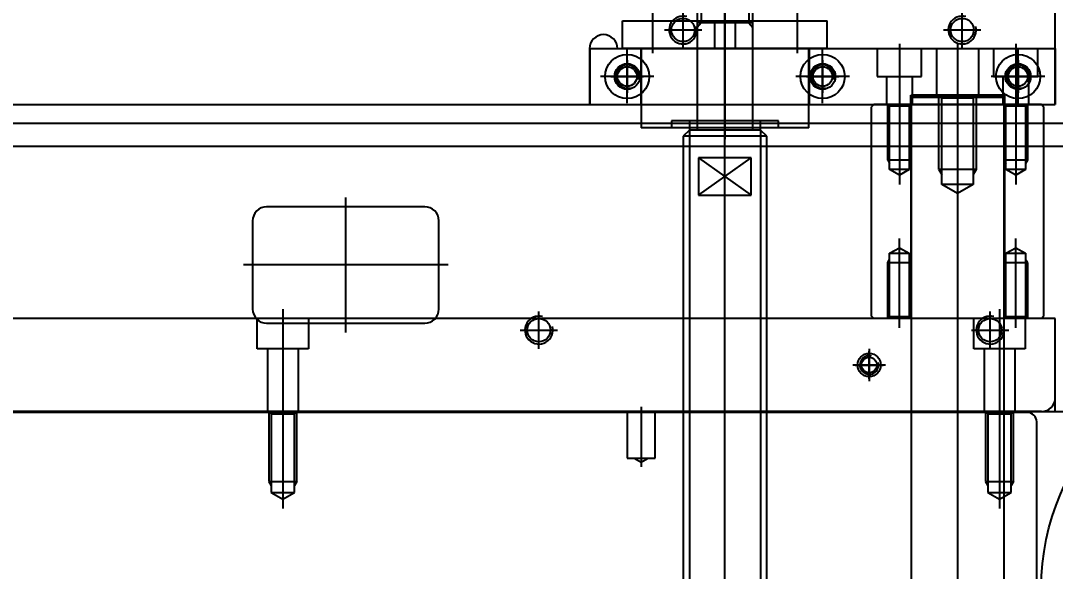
# Model space of a CAD drawing. Header units: inches. Extents: x 0 to 77285, y -118 to 40065.
# Drawn here: x 16660.3 to 16882.6, y 26034.2 to 26152.5 of the extents above; entities that cross this region are included whole.
import ezdxf

# ---------------------------------------------------------------- set-up
doc = ezdxf.new("R2010")
doc.units = ezdxf.units.IN
doc.header["$LTSCALE"] = 5
doc.header["$MEASUREMENT"] = 0
doc.layers.add('A', color=8, linetype='Continuous')
doc.styles.add('SCI', font='')
doc.styles.get('SCI').set_extended_font_data('Gulim')
doc.dimstyles.new('SCH', dxfattribs={"dimtxt": 2.5, "dimasz": 2, "dimexe": 1.25, "dimexo": 0.625, "dimtad": 1, "dimdec": 8, "dimtxsty": 'SCI', "dimcen": 2.5, "dimclrd": 4, "dimclre": 4, "dimclrt": 7, "dimadec": 8, "dimazin": 2, "dimtfac": 1, "dimtdec": 8, "dimtmove": 0, "dimatfit": 3, "dimfxl": 1, "dimarcsym": 0})

# ---------------------------------------------------------------- blocks, each defined once
blk = doc.blocks.new('A$Cc399747e')
at = {"ltscale": 3}
for p, q in [((471.8, 903.5), (471.8, 95.5)), ((404.8, 261), (404.8, 210.2)), ((412.8, 226.84), (410.3, 225.4)), ((412.8, 206), (412.8, 228.84)), ((415.3, 225.4), (412.8, 226.84)), ((566.8, 226.84), (564.3, 225.4)), ((566.8, 206), (566.8, 228.84)), ((569.3, 225.4), (566.8, 226.84)), ((415.3, 225.4), (410.3, 225.4)), ((410.3, 225.4), (410.3, 208.5)), ((415.3, 208.5), (415.3, 225.4)), ((569.3, 225.4), (564.3, 225.4)), ((564.3, 225.4), (564.3, 208.5)), ((569.3, 208.5), (569.3, 225.4)), ((409.8, 223), (410.3, 223.87)), ((415.8, 223), (409.8, 223)), ((409.8, 223), (409.8, 208)), ((415.8, 223), (415.3, 223.87)), ((415.8, 208), (415.8, 223)), ((563.8, 223), (564.3, 223.87)), ((569.8, 223), (563.8, 223)), ((563.8, 223), (563.8, 208)), ((569.8, 223), (569.3, 223.87)), ((569.8, 208), (569.8, 223)), ((492.8, 218), (486.8, 218)), ((486.8, 218), (486.8, 208)), ((489.8, 218.87), (488.3, 218)), ((489.8, 207), (489.8, 219.87)), ((491.3, 218), (489.8, 218.87)), ((492.8, 208), (492.8, 218)), ((1040.8, 208), (243.8, 208)), ((406.8, 208.2), (651.3, 208.2)), ((410.3, 208.5), (409.8, 208)), ((415.3, 208.5), (410.3, 208.5)), ((415.8, 208), (415.3, 208.5)), ((564.3, 208.5), (563.8, 208)), ((569.3, 208.5), (564.3, 208.5)), ((569.8, 208), (569.3, 208.5))]:
    blk.add_line(p, q, dxfattribs=at)
for p, q in [((421.8, 137), (421.8, 875)), ((411.8, 871.5), (411.8, 140.5)), ((431.8, 140.5), (431.8, 871.5)), ((464.15, 147.5), (464.15, 869.5)), ((479.44, 147.5), (479.44, 869.5)), ((462.8, 868.15), (462.8, 148.85)), ((480.8, 148.85), (480.8, 868.15)), ((412.8, 186), (412.8, 210)), ((566.8, 186), (566.8, 210)), ((1040.8, 208), (400.8, 208)), ((400.8, 208), (400.8, 188)), ((403.8, 208), (1037.8, 208)), ((409.5, 194.5), (409.5, 208)), ((416.1, 194.5), (416.1, 208)), ((563.5, 194.5), (563.5, 208)), ((570.1, 194.5), (570.1, 208)), ((440.8, 194.5), (440.8, 201.5)), ((440.8, 201), (440.8, 195)), ((437.3, 198), (444.3, 198)), ((443.8, 198), (437.8, 198)), ((407.3, 188), (407.3, 194.5)), ((407.3, 194.5), (418.3, 194.5)), ((418.3, 194.5), (418.3, 188)), ((561.3, 188), (561.3, 194.5)), ((561.3, 194.5), (572.3, 194.5)), ((572.3, 194.5), (572.3, 188)), ((409.3, 190), (409.3, 170.79)), ((421.8, 140), (421.8, 190)), ((434.3, 190), (434.3, 170.79)), ((553.3, 191), (553.3, 162)), ((400.8, 188), (1040.8, 188)), ((403.8, 188), (403.3, 187.5)), ((403.3, 142.5), (403.3, 187.5)), ((403.8, 188), (439.8, 188)), ((407.2, 187.6), (406.8, 188)), ((406.8, 176), (406.8, 188)), ((411.4, 187.6), (407.2, 187.6)), ((407.2, 174), (407.2, 187.6)), ((411.8, 188), (411.4, 187.6)), ((411.4, 187.6), (411.4, 174)), ((411.75, 142), (411.75, 188)), ((411.8, 188), (411.8, 176)), ((432.2, 187.6), (431.8, 188)), ((431.8, 176), (431.8, 188)), ((431.85, 142), (431.85, 188)), ((436.4, 187.6), (432.2, 187.6)), ((432.2, 174), (432.2, 187.6)), ((436.8, 188), (436.4, 187.6)), ((436.4, 187.6), (436.4, 174)), ((436.8, 188), (436.8, 176)), ((439.8, 188), (440.3, 187.5)), ((440.3, 187.5), (440.3, 142.5)), ((570.3, 189), (536.3, 189)), ((533.3, 186), (533.3, 167)), ((573.3, 167), (573.3, 186)), ((406.8, 176), (407.2, 175.31)), ((411.8, 176), (406.8, 176)), ((411.8, 176), (411.4, 175.31)), ((431.8, 176), (432.2, 175.31)), ((436.8, 176), (431.8, 176)), ((436.8, 176), (436.4, 175.31)), ((531.3, 176.5), (575.3, 176.5)), ((409.3, 172.79), (407.2, 174)), ((411.4, 174), (407.2, 174)), ((411.4, 174), (409.3, 172.79)), ((434.3, 172.79), (432.2, 174)), ((436.4, 174), (432.2, 174)), ((436.4, 174), (434.3, 172.79)), ((536.3, 164), (570.3, 164)), ((418.42, 159.2), (421.8, 161.15)), ((421.8, 161.15), (425.17, 159.2)), ((477.45, 161.5), (466.14, 161.5)), ((466.14, 161.5), (466.14, 153.5)), ((477.45, 153.5), (466.14, 161.5)), ((477.45, 161.5), (466.14, 153.5)), ((477.45, 153.5), (477.45, 161.5)), ((409.3, 140), (409.3, 159.21)), ((418.42, 140.63), (418.42, 159.2)), ((418.42, 159.2), (425.17, 159.2)), ((425.17, 159.2), (425.17, 140.63)), ((434.3, 140), (434.3, 159.21)), ((407.2, 156), (409.3, 157.21)), ((407.2, 142.4), (407.2, 156)), ((407.2, 156), (411.4, 156)), ((409.3, 157.21), (411.4, 156)), ((411.4, 156), (411.4, 142.4)), ((417.8, 156), (418.42, 157.08)), ((417.8, 140), (417.8, 156)), ((417.8, 156), (425.8, 156)), ((425.8, 156), (425.17, 157.08)), ((425.8, 156), (425.8, 140)), ((432.2, 156), (434.3, 157.21)), ((432.2, 142.4), (432.2, 156)), ((432.2, 156), (436.4, 156)), ((434.3, 157.21), (436.4, 156)), ((436.4, 156), (436.4, 142.4)), ((406.8, 154), (407.2, 154.69)), ((406.8, 142), (406.8, 154)), ((406.8, 154), (411.8, 154)), ((411.8, 154), (411.4, 154.69)), ((411.8, 154), (411.8, 142)), ((431.8, 154), (432.2, 154.69)), ((431.8, 142), (431.8, 154)), ((431.8, 154), (436.8, 154)), ((436.8, 154), (436.4, 154.69)), ((436.8, 154), (436.8, 142)), ((466.14, 153.5), (477.45, 153.5)), ((471.8, 110.1), (471.8, 149.5)), ((453.8, 147), (489.8, 147)), ((453.8, 147), (453.8, 130)), ((460.3, 147), (460.3, 145.5)), ((462.8, 148.85), (480.8, 148.85)), ((462.8, 148.85), (464.15, 147.5)), ((464.15, 147.5), (479.44, 147.5)), ((464.15, 147.5), (479.45, 147.5)), ((464.15, 147.5), (464.15, 147)), ((464.15, 147), (464.15, 145.5)), ((465.8, 147.5), (465.8, 112.37)), ((465.8, 147.5), (465.8, 124.01)), ((477.8, 112.37), (477.8, 147.5)), ((477.8, 124.01), (477.8, 147.5)), ((479.44, 147.5), (480.8, 148.85)), ((479.45, 147), (479.45, 147.5)), ((479.45, 145.5), (479.45, 147)), ((483.3, 145.5), (483.3, 147)), ((489.8, 130), (489.8, 147)), ((460.3, 145.5), (483.3, 145.5)), ((403.3, 142.5), (403.8, 142)), ((406.8, 142), (407.2, 142.4)), ((407.2, 142.4), (411.4, 142.4)), ((409.3, 129), (409.3, 143)), ((411.4, 142.4), (411.8, 142)), ((421.8, 129), (421.8, 143)), ((431.8, 142), (432.2, 142.4)), ((432.2, 142.4), (436.4, 142.4)), ((434.3, 129), (434.3, 143)), ((436.4, 142.4), (436.8, 142)), ((439.8, 142), (440.3, 142.5)), ((471.8, 129), (471.8, 143)), ((500.8, 142), (400.8, 142)), ((400.8, 130), (400.8, 142)), ((500.8, 142), (400.8, 142)), ((400.8, 130), (400.8, 142)), ((1447.8, 142), (400.8, 142)), ((400.8, 142), (400.8, 107)), ((403.8, 142), (439.8, 142)), ((406.55, 136), (406.55, 142)), ((408.8, 141.75), (408.8, 130.25)), ((411.75, 140), (411.75, 142)), ((411.8, 140.5), (431.8, 140.5)), ((411.8, 140.5), (412.3, 140)), ((412.05, 136), (412.05, 142)), ((417.8, 140), (418.42, 140.63)), ((418.42, 140.63), (425.17, 140.63)), ((425.17, 140.63), (425.8, 140)), ((431.3, 140), (431.8, 140.5)), ((431.55, 136), (431.55, 142)), ((431.85, 142), (431.85, 140)), ((437.05, 136), (437.05, 142)), ((450.8, 141.75), (450.8, 130.25)), ((453.7, 130), (453.7, 142)), ((489.9, 130), (489.9, 142)), ((492.8, 141.75), (492.8, 130.25)), ((500.8, 130), (500.8, 142)), ((500.8, 130), (500.8, 142)), ((500.9, 130), (500.9, 142)), ((408.8, 132.5), (408.8, 139.5)), ((431.85, 140), (411.75, 140)), ((412.3, 140), (431.3, 140)), ((417.3, 130), (417.3, 140)), ((426.3, 130), (426.3, 140)), ((450.8, 132.5), (450.8, 139.5)), ((492.8, 132.5), (492.8, 139.5)), ((403.05, 136), (414.55, 136)), ((414.05, 136), (404.55, 136)), ((404.55, 136), (404.55, 130)), ((412.3, 136), (405.3, 136)), ((414.05, 130), (414.05, 136)), ((439.05, 136), (429.55, 136)), ((429.55, 136), (429.55, 130)), ((439.05, 130), (439.05, 136)), ((445.05, 136), (456.55, 136)), ((454.3, 136), (447.3, 136)), ((487.05, 136), (498.55, 136)), ((496.3, 136), (489.3, 136)), ((500.8, 130), (400.8, 130)), ((500.8, 130), (400.8, 130)), ((494.9, 130), (400.8, 130)), ((420.8, 130), (420.8, 122)), ((449.8, 130), (493.8, 130)), ((449.8, 130), (449.8, 124.01)), ((456.24, 118), (456.24, 131)), ((469.55, 130), (469.55, 124.01)), ((474.05, 124.01), (474.05, 130)), ((480.8, 130), (480.8, 122)), ((487.35, 118), (487.35, 131)), ((493.8, 130), (493.8, 124.01)), ((424.8, 126), (416.8, 126)), ((466.66, 124.5), (465.8, 125.5)), ((484.8, 126), (476.8, 126)), ((476.93, 124.5), (477.8, 125.5)), ((493.8, 124.01), (449.8, 124.01)), ((465.8, 124.5), (477.8, 124.5)), ((466.66, 111.5), (466.66, 124.5)), ((476.93, 111.5), (476.93, 124.5))]:
    blk.add_line(p, q)
at = {"ltscale": 5}
for p, q in [((414.79, 194.5), (414.79, 186.5)), ((511.79, 194.5), (511.79, 186.5)), ((418.79, 190.5), (410.79, 190.5)), ((515.79, 190.5), (507.79, 190.5)), ((678.78, 151), (256.29, 151)), ((678.78, 146), (256.29, 146))]:
    blk.add_line(p, q, dxfattribs=at)
for centre, radius in [((351.8, 246), 52), ((351.8, 246), 52), ((440.8, 198), 2.5), ((440.8, 198), 1.65), ((408.8, 136), 4.75), ((450.8, 136), 4.75), ((492.8, 136), 4.75), ((408.8, 136), 2.75), ((408.8, 136), 2.1), ((450.8, 136), 2.75), ((450.8, 136), 2.1), ((492.8, 136), 2.75), ((492.8, 136), 2.1), ((420.8, 126), 2.5), ((480.8, 126), 2.5)]:
    blk.add_circle(centre, radius)
for centre in [(414.79, 190.5), (511.79, 190.5)]:
    blk.add_circle(centre, 2.5, dxfattribs=at)
at = {"ltscale": 3}
blk.add_arc((406.8, 210.2), 2, 180, 270, dxfattribs=at)
for centre, radius, start, end in [((403.8, 205), 3, 90, 180), ((440.8, 198), 2, 255, 195), ((536.3, 186), 3, 90, 180), ((570.3, 186), 3, 0, 90), ((536.3, 167), 3, 180, 270), ((570.3, 167), 3, 270, 0), ((408.8, 136), 2.5, 165, 105), ((450.8, 136), 2.5, 165, 105), ((492.8, 136), 2.5, 165, 105), ((420.8, 126), 3, 255, 195), ((480.8, 126), 3, 255, 195), ((497.9, 130), 3, 180, 0)]:
    blk.add_arc(centre, radius, start, end)
at = {"ltscale": 5}
for centre in [(414.79, 190.5), (511.79, 190.5)]:
    blk.add_arc(centre, 3, 255, 195, dxfattribs=at)
blk = doc.blocks.new('*D366')
at = {"color": 4, "lineweight": -2, "transparency": 16777216}
for p, q in [((12554.65, 23925.55), (12554.65, 28076.14)), ((17979.65, 23925.05), (17979.65, 28076.14)), ((12714.65, 27976.14), (17819.65, 27976.14))]:
    blk.add_line(p, q, dxfattribs=at)
at = {"color": 4, "transparency": 16777216}
for points in [[(12714.65, 28002.81), (12714.65, 27949.48), (12554.65, 27976.14)], [(17819.65, 28002.81), (17819.65, 27949.48), (17979.65, 27976.14)]]:
    blk.add_solid(points, dxfattribs=at)
at = {"layer": 'Defpoints', "color": 0, "transparency": 16777216}
for p in [(17979.65, 27976.14), (12554.65, 23875.55), (17979.65, 23875.05)]:
    blk.add_point(p, dxfattribs=at)
at = {"color": 7, "transparency": 16777216, "insert": (15267.15, 28128.81), "char_height": 200, "attachment_point": 5, "style": 'SCI'}
blk.add_mtext('5425', dxfattribs=at)
blk = doc.blocks.new('*D367')
at = {"color": 4, "lineweight": -2, "transparency": 16777216}
for p, q in [((12554.65, 23925.55), (12554.65, 29140.68)), ((21064.65, 23433.05), (21064.65, 29140.68)), ((12714.65, 29040.68), (20904.65, 29040.68))]:
    blk.add_line(p, q, dxfattribs=at)
at = {"color": 4, "transparency": 16777216}
for points in [[(12714.65, 29067.34), (12714.65, 29014.01), (12554.65, 29040.68)], [(20904.65, 29067.34), (20904.65, 29014.01), (21064.65, 29040.68)]]:
    blk.add_solid(points, dxfattribs=at)
at = {"layer": 'Defpoints', "color": 0, "transparency": 16777216}
for p in [(21064.65, 29040.68), (12554.65, 23875.55), (21064.65, 23383.05)]:
    blk.add_point(p, dxfattribs=at)
at = {"color": 7, "transparency": 16777216, "insert": (16809.65, 29193.47), "char_height": 200, "attachment_point": 5, "style": 'SCI'}
blk.add_mtext('8510', dxfattribs=at)
blk = doc.blocks.new('*D374')
at = {"color": 4, "lineweight": -2, "transparency": 16777216}
for p, q in [((12554.65, 23925.55), (12554.65, 30215.88)), ((37924.65, 23433.05), (37924.65, 30215.88)), ((12714.65, 30115.88), (37764.65, 30115.88))]:
    blk.add_line(p, q, dxfattribs=at)
at = {"color": 4, "transparency": 16777216}
for points in [[(12714.65, 30142.54), (12714.65, 30089.21), (12554.65, 30115.88)], [(37764.65, 30142.54), (37764.65, 30089.21), (37924.65, 30115.88)]]:
    blk.add_solid(points, dxfattribs=at)
at = {"layer": 'Defpoints', "color": 0, "transparency": 16777216}
for p in [(37924.65, 30115.88), (12554.65, 23875.55), (37924.65, 23383.05)]:
    blk.add_point(p, dxfattribs=at)
at = {"color": 7, "transparency": 16777216, "insert": (25239.65, 30268.54), "char_height": 200, "attachment_point": 5, "style": 'SCI'}
blk.add_mtext('25370', dxfattribs=at)

msp = doc.modelspace()

# ---------------------------------------------------------------- block references
at = {"layer": 'A', "rotation": 180}
msp.add_blockref('A$Cc399747e', (17283.44187244, 26276.55060516), dxfattribs=at)

# ---------------------------------------------------------------- dimensions: what is measured, and where the dimension line sits
for base, p2, picture, middle in [((37924.649780898, 30115.8761734788), (37924.649780898, 23383.0504762948), '*D374', (25239.649780898, 30268.5392893244)), ((21064.649780898, 29040.6754827387), (21064.649780898, 23383.0504762948), '*D367', (16809.649780898, 29193.4717543765)), ((17979.649780898, 27976.1433020648), (17979.649780898, 23875.0504762948), '*D366', (15267.149780898, 28128.8064179103))]:
    dim = msp.add_linear_dim(base=base, p1=(12554.649780898, 23875.5504762968), p2=p2, dimstyle='SCH', override={"dimscale": 80})
    dim.commit()
    dim.dimension.update_dxf_attribs({"geometry": picture, "text_midpoint": middle})

doc.saveas('drawing.dxf')
